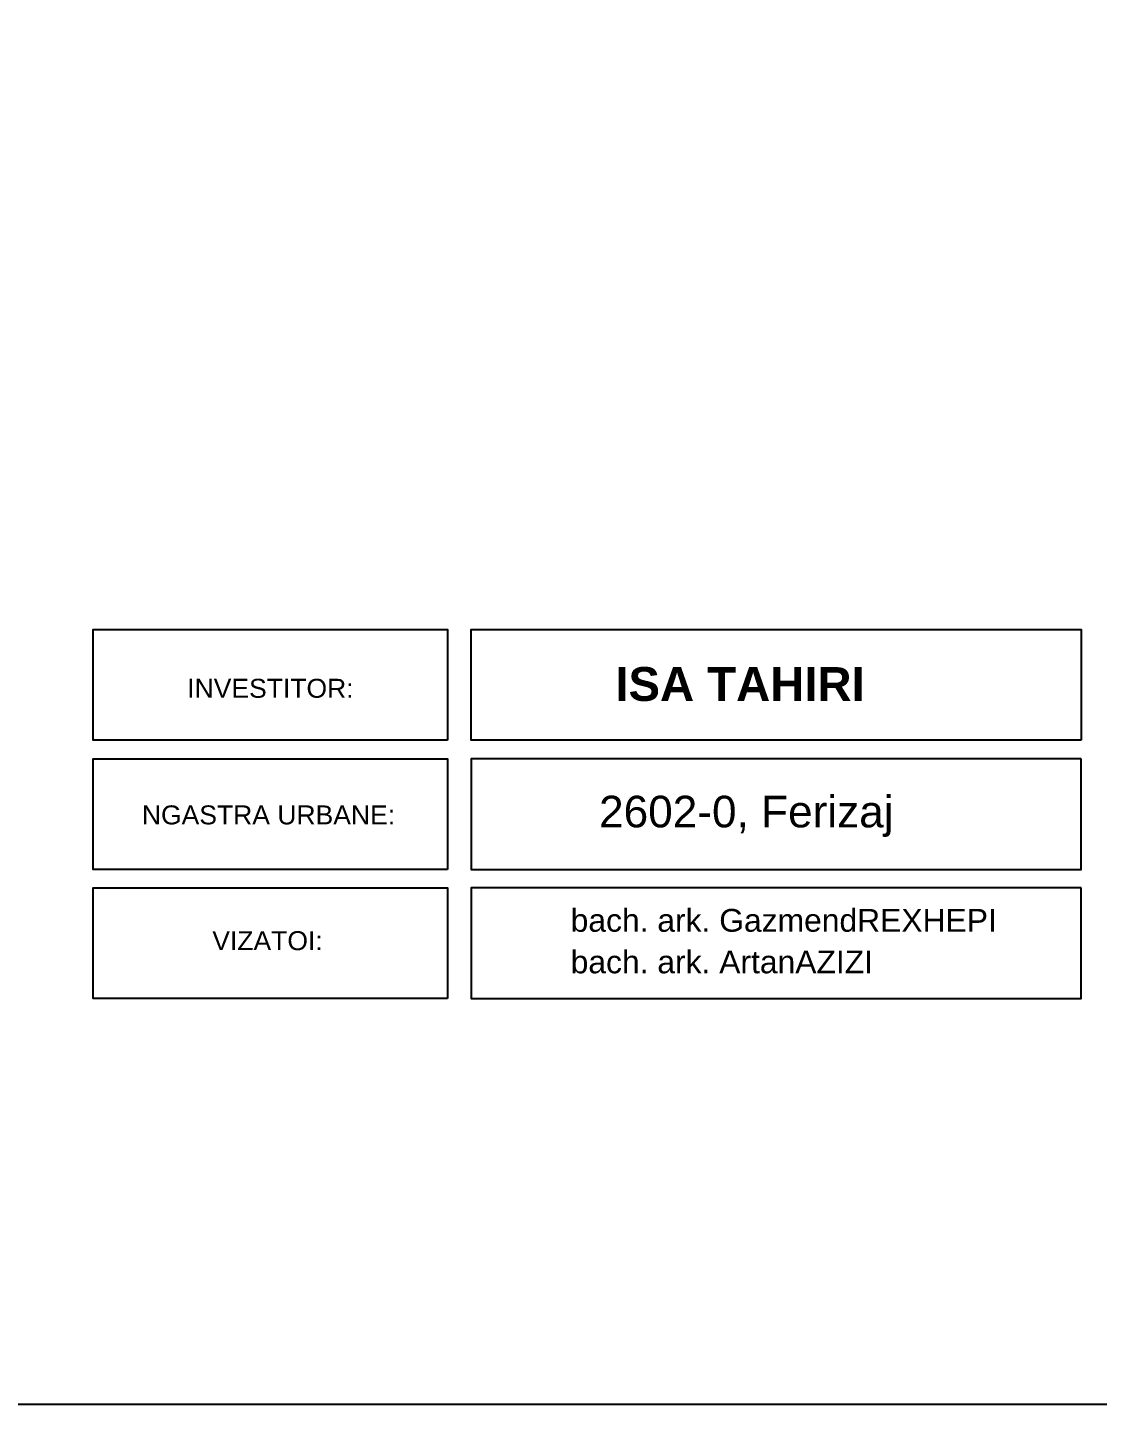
# Model space of a CAD drawing. Header units: metres. Extents: x 2674 to 33045, y -10854 to 2806.
# Drawn here: x 11335 to 12996, y -10854 to -8717 of the extents above; entities that cross this region are included whole.
import ezdxf

# ---------------------------------------------------------------- set-up
doc = ezdxf.new("R2010")
doc.units = ezdxf.units.M
doc.styles.add('Dimensionet CM', font='swissc.ttf', dxfattribs={"height": 20})

msp = doc.modelspace()

# ---------------------------------------------------------------- linework, layer by layer
for points in [[(2674.5, -10854.5), (2674.5, -3429.5), (13175.5, -3429.5), (13175.5, -10854.5), (2674.5, -10854.5)], [(11987.4, -9823.4), (11437.2, -9823.4), (11437.2, -9651.7), (11987.4, -9651.7)], [(12970.8, -9823.4), (12024.2, -9823.4), (12024.2, -9651.7), (12970.8, -9651.7)], [(11987.4, -10024), (11437.2, -10024), (11437.2, -9852.2), (11987.4, -9852.2)], [(12970.8, -9852.2), (12024.2, -9852.2), (12024.2, -10024), (12970.8, -10024)], [(11987.4, -10224.6), (11437.2, -10224.6), (11437.2, -10052.8), (11987.4, -10052.8)], [(12970.8, -10052.8), (12024.2, -10052.8), (12024.2, -10224.6), (12970.8, -10224.6)]]:
    msp.add_lwpolyline(points, close=True)
at = {"lineweight": 0}
msp.add_lwpolyline([(2675.5, -10854.5), (2675.5, -3429.5), (13175.5, -3429.5), (13175.5, -10854.5), (2675.5, -10854.5)], close=True, dxfattribs=at)

# ---------------------------------------------------------------- texts
at = {"attachment_point": 1, "style": 'Dimensionet CM'}
for s, insert, char_height, width in [('{\\fArial|b1|i0|c0|p34;ISA TAHIRI}', (12247.9, -9710), 52.5, 925.81), ('{\\fArial|b0|i0|c0|p34;\\H1.333x;2602-0, Ferizaj}', (12222.6, -9909.7), 36.807, 806.277)]:
    msp.add_mtext(s, dxfattribs=dict(at, insert=insert, char_height=char_height, width=width))
at = {"color": 252, "attachment_point": 1, "style": 'Dimensionet CM'}
for s, insert, char_height in [('{\\fArial|b0|i0|c0|p34;\\H0.8x;INVESTITOR:}', (11583.3, -9728.2), 36.807), ('{\\fArial|b0|i0|c0|p34;\\H0.8x;NGASTRA URBANE:\\P\\fTimes New Roman|b0|i0|c0|p18;\\H1.25x; }', (11512.9, -9924.7), 36.807), ('{\\fArial|b0|i0|c0|p34;bach. ark. Gazmend\\C16;REXHEPI}', (12178.5, -10085.4), 35.357), ('{\\fArial|b0|i0|c0|p34;\\H0.8x;VIZATOI:}', (11622.2, -10119.9), 36.807), ('{\\fArial|b0|i0|c0|p34;bach. ark. Artan\\C16;AZIZI}', (12178.5, -10149.9), 35.357)]:
    msp.add_mtext(s, dxfattribs=dict(at, insert=insert, char_height=char_height))

doc.saveas('drawing.dxf')
